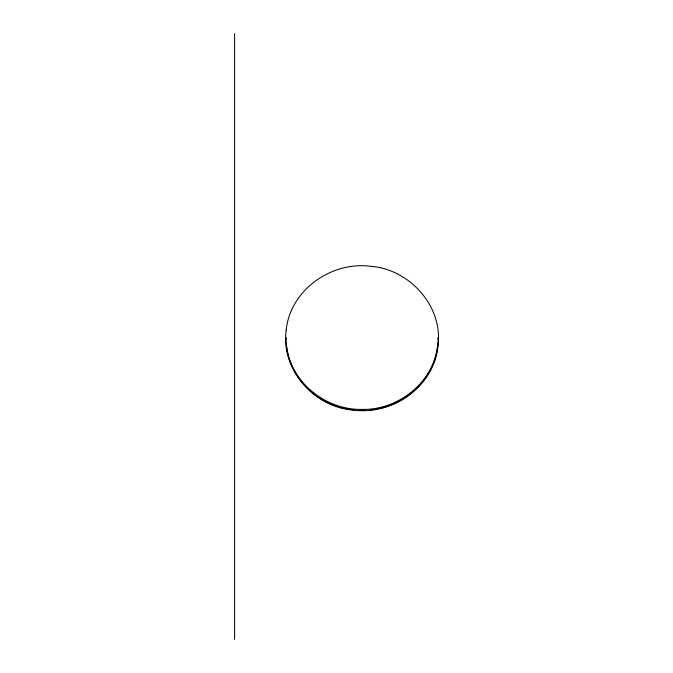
<?xml version="1.0" encoding="UTF-8"?>
<svg xmlns="http://www.w3.org/2000/svg" width="673" height="673" viewBox="0 0 673 673"><rect width="100%" height="100%" fill="white"/><g stroke="black" fill="none" stroke-linecap="round" stroke-linejoin="round"><path stroke-width="1.01" d="M437.643 345.249C433.984 382.163 398.408 410.185 362.074 409.42C325.749 410.185 290.164 382.163 286.505 345.249M378.832 408.545C411.725 402.286 438.931 371.799 438.056 337.753L438.056 338.687M370.015 409.958L372.96 409.521M374.928 409.226L377.873 408.789M365.052 410.21L359.096 410.21M346.275 408.789L349.22 409.226M351.188 409.521L354.133 409.958M345.316 408.545C312.423 402.286 285.217 371.799 286.092 337.753L286.092 338.687M234.608 33.65L234.608 639.35M286.176 330.283C280.725 370.184 314.762 407.552 354.099 410.219C393.066 415.056 434.077 386.167 437.972 346.158C443.423 306.249 409.386 268.889 370.049 266.222C331.082 261.385 290.08 290.265 286.176 330.283"/></g></svg>
